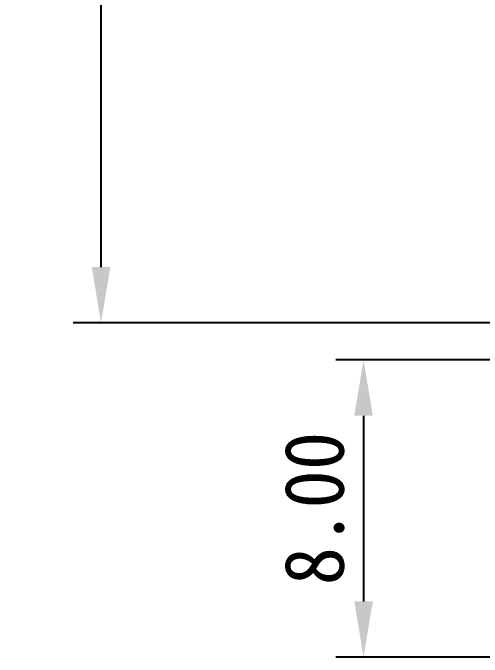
# Model space of a CAD drawing. Header units: millimetres. Extents: x 20 to 420, y 20 to 297.
# Drawn here: x 157.89 to 183.13, y 149.69 to 184.38 of the extents above; entities that cross this region are included whole.
import ezdxf

# ---------------------------------------------------------------- set-up
doc = ezdxf.new("R2010")
doc.units = ezdxf.units.MM
doc.header["$LTSCALE"] = 10
doc.header["$MEASUREMENT"] = 0
doc.layers.add('DIM', color=2, linetype='Continuous', lineweight=9)
doc.styles.get("Standard").update_dxf_attribs({"font": '', "height": 3.2})
doc.styles.get('Standard').set_extended_font_data('GulimChe')
doc.dimstyles.new('척도 2배 - (x.xx)', dxfattribs={"dimtxt": 3.2, "dimasz": 3, "dimexe": 1.5, "dimexo": 1.5, "dimgap": 1, "dimtad": 1, "dimlfac": 0.5, "dimzin": 0, "dimdsep": 46, "dimtxsty": 'Standard', "dimcen": 0, "dimclrd": 2, "dimclre": 2, "dimclrt": 2, "dimaunit": 1, "dimadec": 1, "dimazin": 0, "dimtfac": 0.75, "dimtmove": 0, "dimatfit": 0, "dimfxl": 1, "dimtolj": 1, "dimtzin": 0, "dimarcsym": 0})

# ---------------------------------------------------------------- blocks, each defined once
blk = doc.blocks.new('*D233')
at = {"layer": 'Defpoints', "color": 0, "ltscale": 0.5, "transparency": 16777216}
for p in [(162.63, 216.694), (184.736, 216.694), (189.633, 167.694)]:
    blk.add_point(p, dxfattribs=at)
at = {"layer": 'DIM', "color": 2, "lineweight": -2, "ltscale": 0.5, "transparency": 16777216}
for p, q in [((183.236, 216.694), (161.13, 216.694)), ((162.63, 170.694), (162.63, 213.694)), ((188.133, 167.694), (161.13, 167.694))]:
    blk.add_line(p, q, dxfattribs=at)
at = {"layer": 'DIM', "color": 2, "ltscale": 0.5, "transparency": 16777216}
for points in [[(162.13, 213.694), (163.13, 213.694), (162.63, 216.694)], [(162.13, 170.694), (163.13, 170.694), (162.63, 167.694)]]:
    blk.add_solid(points, dxfattribs=at)
at = {"layer": 'DIM', "color": 2, "ltscale": 0.5, "transparency": 16777216, "insert": (159.99, 192.194), "char_height": 3.2, "attachment_point": 5, "rotation": 90}
blk.add_mtext('\\A1;24.50', dxfattribs=at)
blk = doc.blocks.new('*D234')
at = {"layer": 'Defpoints', "color": 0, "ltscale": 0.5, "transparency": 16777216}
for p in [(193.133, 165.694), (176.75, 149.694), (191.433, 149.694)]:
    blk.add_point(p, dxfattribs=at)
at = {"layer": 'DIM', "color": 2, "lineweight": -2, "ltscale": 0.5, "transparency": 16777216}
for p, q in [((191.633, 165.694), (175.25, 165.694)), ((176.75, 162.694), (176.75, 152.694)), ((189.933, 149.694), (175.25, 149.694))]:
    blk.add_line(p, q, dxfattribs=at)
at = {"layer": 'DIM', "color": 2, "ltscale": 0.5, "transparency": 16777216}
for points in [[(176.25, 162.694), (177.25, 162.694), (176.75, 165.694)], [(176.25, 152.694), (177.25, 152.694), (176.75, 149.694)]]:
    blk.add_solid(points, dxfattribs=at)
at = {"layer": 'DIM', "color": 2, "ltscale": 0.5, "transparency": 16777216, "insert": (174.111, 157.694), "char_height": 3.2, "attachment_point": 5, "rotation": 90}
blk.add_mtext('\\A1;8.00', dxfattribs=at)

msp = doc.modelspace()

# ---------------------------------------------------------------- dimensions: what is measured, and where the dimension line sits
at = {"layer": 'DIM', "ltscale": 0.5}
for base, p1, p2, picture, middle in [((162.63, 216.694), (189.633, 167.694), (184.736, 216.694), '*D233', (159.99, 192.194)), ((176.75, 149.694), (193.133, 165.694), (191.433, 149.694), '*D234', (174.111, 157.694))]:
    dim = msp.add_linear_dim(base=base, p1=p1, p2=p2, angle=90, dimstyle='척도 2배 - (x.xx)', dxfattribs=at)
    dim.commit()
    dim.dimension.update_dxf_attribs({"geometry": picture, "text_midpoint": middle})

doc.saveas('drawing.dxf')
